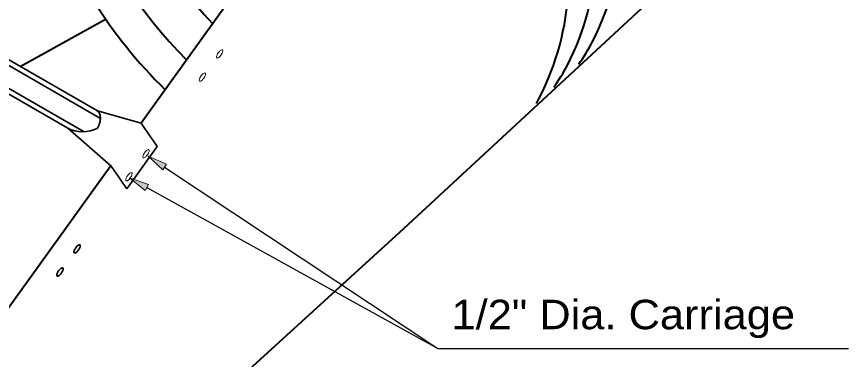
# Model space of a CAD drawing. Extents: x -319.1 to -283.7, y -451.4 to -429.4.
# Drawn here: x -296.817 to -293.068, y -445.746 to -444.199 of the extents above; entities that cross this region are included whole.
import ezdxf

# ---------------------------------------------------------------- set-up
doc = ezdxf.new("R2010")
doc.units = 0
doc.header["$LTSCALE"] = 0.047
doc.layers.add('63', color=7, linetype='Continuous', lineweight=13)

msp = doc.modelspace()

# ---------------------------------------------------------------- hatches: boundary and pattern name
at = {"layer": '63'}
for points in [[(-296.15783, -444.89), (-296.14142, -444.86517), (-296.22383, -444.82833), (-296.22383, -444.82833)], [(-296.15783, -444.89), (-296.14142, -444.86517), (-296.22383, -444.82833), (-296.22383, -444.82833)], [(-296.23675, -444.98275), (-296.22233, -444.95675), (-296.30742, -444.92658), (-296.30742, -444.92658)], [(-296.23675, -444.98275), (-296.22233, -444.95675), (-296.30742, -444.92658), (-296.30742, -444.92658)]]:
    msp.add_hatch(color=256, dxfattribs=at).paths.add_polyline_path(points)

# ---------------------------------------------------------------- linework, layer by layer
at = {"layer": '63', "lineweight": 40}
for p, q in [((-295.76675, -443.99792), (-296.25592, -444.68033)), ((-295.76675, -443.99792), (-296.25592, -444.68033)), ((-295.09075, -445.17342), (-293.88392, -444.05308)), ((-295.09075, -445.17342), (-293.88392, -444.05308)), ((-296.80008, -444.42417), (-296.4155, -444.21067)), ((-296.80008, -444.42417), (-296.4155, -444.21067)), ((-296.39292, -444.87142), (-296.88217, -445.55375)), ((-296.39292, -444.87142), (-296.88217, -445.55375)), ((-295.09075, -445.17342), (-298.68617, -448.44825)), ((-295.09075, -445.17342), (-298.68617, -448.44825))]:
    msp.add_line(p, q, dxfattribs=at)
at = {"layer": '63', "lineweight": 35}
for p, q in [((-296.45275, -444.62458), (-297.09308, -444.25492)), ((-296.45275, -444.62458), (-297.09308, -444.25492)), ((-296.43925, -444.65817), (-297.10892, -444.2715)), ((-296.43925, -444.65817), (-297.10892, -444.2715)), ((-296.513, -444.7185), (-297.172, -444.338)), ((-296.513, -444.7185), (-297.172, -444.338)), ((-296.58642, -444.70175), (-297.18775, -444.35467)), ((-296.58642, -444.70175), (-297.18775, -444.35467)), ((-296.25592, -444.68033), (-296.45275, -444.62458)), ((-296.25592, -444.68033), (-296.45275, -444.62458)), ((-296.39292, -444.87142), (-296.58642, -444.70175)), ((-296.39292, -444.87142), (-296.58642, -444.70175)), ((-296.1835, -444.78517), (-296.32058, -444.97625)), ((-296.1835, -444.78517), (-296.32058, -444.97625))]:
    msp.add_line(p, q, dxfattribs=at)
at = {"layer": '63', "lineweight": 25}
for p, q in [((-296.14967, -444.87758), (-294.91875, -445.69617)), ((-296.14967, -444.87758), (-294.91875, -445.69617)), ((-296.2295, -444.96975), (-294.91875, -445.69617)), ((-296.2295, -444.96975), (-294.91875, -445.69617)), ((-294.91875, -445.69617), (-293.0685, -445.69617)), ((-294.91875, -445.69617), (-293.0685, -445.69617))]:
    msp.add_line(p, q, dxfattribs=at)
at = {"layer": '63'}
msp.add_line((-294.91875, -445.69617), (-294.82967, -445.69617), dxfattribs=at)
msp.add_line((-294.91875, -445.69617), (-294.82967, -445.69617), dxfattribs=at)
msp.add_line((-294.91875, -445.69617), (-294.82967, -445.69617), dxfattribs=at)
msp.add_line((-294.91875, -445.69617), (-294.82967, -445.69617), dxfattribs=at)
for points in [[(-295.88775, -444.3515), (-295.88917, -444.34908), (-295.89183, -444.34867)], [(-295.88775, -444.3515), (-295.88917, -444.34908), (-295.89183, -444.34867)], [(-295.91617, -444.3835), (-295.91483, -444.38583), (-295.91208, -444.38642)], [(-295.91617, -444.3835), (-295.91483, -444.38583), (-295.91208, -444.38642)], [(-295.96508, -444.45567), (-295.9665, -444.45325), (-295.96917, -444.45283)], [(-295.96508, -444.45567), (-295.9665, -444.45325), (-295.96917, -444.45283)], [(-295.9935, -444.48767), (-295.99217, -444.49), (-295.98942, -444.49058)], [(-295.9935, -444.48767), (-295.99217, -444.49), (-295.98942, -444.49058)], [(-296.21908, -444.8015), (-296.22042, -444.79908), (-296.22317, -444.79858)], [(-296.21908, -444.8015), (-296.22042, -444.79908), (-296.22317, -444.79858)], [(-296.2475, -444.83342), (-296.24608, -444.83583), (-296.24333, -444.83633)], [(-296.2475, -444.83342), (-296.24608, -444.83583), (-296.24333, -444.83633)], [(-296.29642, -444.90567), (-296.29775, -444.90325), (-296.3005, -444.90283)], [(-296.29642, -444.90567), (-296.29775, -444.90325), (-296.3005, -444.90283)], [(-296.32483, -444.93767), (-296.32342, -444.94), (-296.32067, -444.9405)], [(-296.32483, -444.93767), (-296.32342, -444.94), (-296.32067, -444.9405)]]:
    msp.add_lwpolyline(points, dxfattribs=at)
for points in [[(-296.15783, -444.89), (-296.14142, -444.86517), (-296.22383, -444.82833), (-296.22383, -444.82833)], [(-296.15783, -444.89), (-296.14142, -444.86517), (-296.22383, -444.82833), (-296.22383, -444.82833)], [(-296.23675, -444.98275), (-296.22233, -444.95675), (-296.30742, -444.92658), (-296.30742, -444.92658)], [(-296.23675, -444.98275), (-296.22233, -444.95675), (-296.30742, -444.92658), (-296.30742, -444.92658)]]:
    msp.add_lwpolyline(points, close=True, dxfattribs=at)
at = {"layer": '63', "lineweight": 35}
for points in [[(-296.52975, -445.23092), (-296.53125, -445.22858), (-296.53392, -445.22808)], [(-296.52975, -445.23092), (-296.53125, -445.22858), (-296.53392, -445.22808)], [(-296.55817, -445.26292), (-296.55683, -445.26533), (-296.55417, -445.26575)], [(-296.55817, -445.26292), (-296.55683, -445.26533), (-296.55417, -445.26575)], [(-296.60717, -445.33508), (-296.60858, -445.33275), (-296.61125, -445.33225)], [(-296.60717, -445.33508), (-296.60858, -445.33275), (-296.61125, -445.33225)], [(-296.63558, -445.36708), (-296.63417, -445.3695), (-296.6315, -445.36992)], [(-296.63558, -445.36708), (-296.63417, -445.3695), (-296.6315, -445.36992)]]:
    msp.add_lwpolyline(points, dxfattribs=at)
at = {"layer": '63', "lineweight": 40}
for centre, radius, start, end in [((-294.30655, -442.72172), 2.21887, 177.28593, 222.84268), ((-294.30655, -442.72172), 2.21887, 177.28593, 222.84268), ((-294.47103, -442.8363), 2.21886, 177.85212, 224.60091), ((-294.47103, -442.8363), 2.21886, 177.85212, 224.60091), ((-295.29257, -443.7637), 1.20314, 332.78239, 357.18552), ((-295.29257, -443.7637), 1.20314, 332.78239, 357.18552), ((-295.40476, -443.86782), 1.20314, 332.78239, 357.18552), ((-295.40476, -443.86782), 1.20314, 332.78239, 357.18552), ((-295.53154, -444.01629), 1.20314, 332.78239, 357.18552), ((-295.53154, -444.01629), 1.20314, 332.78239, 357.18552), ((-294.59202, -442.94643), 2.21885, 212.03145, 225.49466), ((-294.59202, -442.94643), 2.21885, 212.03145, 225.49466), ((-294.90249, -443.96432), 0.76449, 324.03339, 332.78233), ((-294.90249, -443.96432), 0.76449, 324.03339, 332.78233), ((-295.01468, -444.06844), 0.76448, 324.02837, 332.78234), ((-295.01468, -444.06844), 0.76448, 324.02837, 332.78234), ((-295.14147, -444.21691), 0.76449, 330.77201, 332.78236), ((-295.14147, -444.21691), 0.76449, 330.77201, 332.78236)]:
    msp.add_arc(centre, radius, start, end, dxfattribs=at)
at = {"layer": '63'}
for centre, radius, start, end in [((-295.89915, -444.38178), 0.01711, 164.67144, 185.75846), ((-295.89915, -444.38178), 0.01711, 164.67144, 185.75846), ((-295.88168, -444.38656), 0.03522, 153.45893, 164.67124), ((-295.88168, -444.38656), 0.03522, 153.45893, 164.67124), ((-295.85703, -444.39888), 0.06278, 145.06639, 153.45876), ((-295.85703, -444.39888), 0.06278, 145.06639, 153.45876), ((-295.85703, -444.39888), 0.06278, 136.67415, 145.06652), ((-295.85703, -444.39888), 0.06278, 136.67415, 145.06652), ((-295.92683, -444.35503), 0.03522, 305.46168, 316.67399), ((-295.92683, -444.35503), 0.03522, 305.46168, 316.67399), ((-295.87708, -444.37997), 0.03522, 125.46168, 136.67399), ((-295.87708, -444.37997), 0.03522, 125.46168, 136.67399), ((-295.94688, -444.33612), 0.06278, 316.67396, 325.06633), ((-295.94688, -444.33612), 0.06278, 316.67396, 325.06633), ((-295.88758, -444.36522), 0.01711, 104.37495, 125.46197), ((-295.88758, -444.36522), 0.01711, 104.37495, 125.46197), ((-295.94688, -444.33612), 0.06278, 325.06673, 333.4591), ((-295.94688, -444.33612), 0.06278, 325.06673, 333.4591), ((-295.92223, -444.34843), 0.03522, 333.45881, 344.67112), ((-295.92223, -444.34843), 0.03522, 333.45881, 344.67112), ((-295.90476, -444.35322), 0.01711, 344.67111, 5.75812), ((-295.90476, -444.35322), 0.01711, 344.67111, 5.75812), ((-295.91633, -444.36978), 0.01711, 284.37495, 305.46197), ((-295.91633, -444.36978), 0.01711, 284.37495, 305.46197), ((-295.95442, -444.48415), 0.03522, 125.46189, 136.67421), ((-295.95442, -444.48415), 0.03522, 125.46189, 136.67421), ((-295.96493, -444.4694), 0.01711, 104.37462, 125.46164), ((-295.96493, -444.4694), 0.01711, 104.37462, 125.46164), ((-295.98211, -444.4574), 0.01711, 344.67111, 5.75812), ((-295.98211, -444.4574), 0.01711, 344.67111, 5.75812), ((-295.97649, -444.48596), 0.01711, 164.67111, 185.75813), ((-295.97649, -444.48596), 0.01711, 164.67111, 185.75813), ((-295.95903, -444.49074), 0.03522, 153.45912, 164.67143), ((-295.95903, -444.49074), 0.03522, 153.45912, 164.67143), ((-295.93437, -444.50306), 0.06278, 145.06639, 153.45876), ((-295.93437, -444.50306), 0.06278, 145.06639, 153.45876), ((-295.99367, -444.47396), 0.01711, 284.37462, 305.46164), ((-295.99367, -444.47396), 0.01711, 284.37462, 305.46164), ((-295.93437, -444.50306), 0.06278, 136.67412, 145.06649), ((-295.93437, -444.50306), 0.06278, 136.67412, 145.06649), ((-296.00418, -444.45921), 0.03522, 305.46189, 316.67421), ((-296.00418, -444.45921), 0.03522, 305.46189, 316.67421), ((-296.02422, -444.4403), 0.06278, 316.67412, 325.06649), ((-296.02422, -444.4403), 0.06278, 316.67412, 325.06649), ((-296.02422, -444.4403), 0.06278, 325.06639, 333.45876), ((-296.02422, -444.4403), 0.06278, 325.06639, 333.45876), ((-295.99957, -444.45261), 0.03522, 333.45912, 344.67143), ((-295.99957, -444.45261), 0.03522, 333.45912, 344.67143), ((-296.23045, -444.83173), 0.01711, 164.67111, 185.75813), ((-296.23045, -444.83173), 0.01711, 164.67111, 185.75813), ((-296.21299, -444.83652), 0.03522, 153.45912, 164.67143), ((-296.21299, -444.83652), 0.03522, 153.45912, 164.67143), ((-296.18833, -444.84883), 0.06278, 145.06639, 153.45876), ((-296.18833, -444.84883), 0.06278, 145.06639, 153.45876), ((-296.18833, -444.84883), 0.06278, 136.67412, 145.06649), ((-296.18833, -444.84883), 0.06278, 136.67412, 145.06649), ((-296.25814, -444.80498), 0.03522, 305.46189, 316.67421), ((-296.25814, -444.80498), 0.03522, 305.46189, 316.67421), ((-296.20838, -444.82992), 0.03522, 125.46189, 136.67421), ((-296.20838, -444.82992), 0.03522, 125.46189, 136.67421), ((-296.27818, -444.78607), 0.06278, 316.67396, 325.06633), ((-296.27818, -444.78607), 0.06278, 316.67396, 325.06633), ((-296.21889, -444.81517), 0.01711, 104.37462, 125.46164), ((-296.21889, -444.81517), 0.01711, 104.37462, 125.46164), ((-296.27818, -444.78607), 0.06278, 325.06651, 333.45888), ((-296.27818, -444.78607), 0.06278, 325.06651, 333.45888), ((-296.25353, -444.79838), 0.03522, 333.45912, 344.67143), ((-296.25353, -444.79838), 0.03522, 333.45912, 344.67143), ((-296.23607, -444.80317), 0.01711, 344.67111, 5.75812), ((-296.23607, -444.80317), 0.01711, 344.67111, 5.75812), ((-296.24763, -444.81973), 0.01711, 284.37462, 305.46164), ((-296.24763, -444.81973), 0.01711, 284.37462, 305.46164), ((-296.28572, -444.9341), 0.03522, 125.46168, 136.67399), ((-296.28572, -444.9341), 0.03522, 125.46168, 136.67399), ((-296.29623, -444.91935), 0.01711, 104.37462, 125.46164), ((-296.29623, -444.91935), 0.01711, 104.37462, 125.46164), ((-296.31341, -444.90735), 0.01711, 344.67146, 5.75848), ((-296.31341, -444.90735), 0.01711, 344.67146, 5.75848), ((-296.30779, -444.93591), 0.01711, 164.67111, 185.75813), ((-296.30779, -444.93591), 0.01711, 164.67111, 185.75813), ((-296.29033, -444.9407), 0.03522, 153.45881, 164.67113), ((-296.29033, -444.9407), 0.03522, 153.45881, 164.67113), ((-296.26568, -444.95301), 0.06278, 145.06673, 153.4591), ((-296.26568, -444.95301), 0.06278, 145.06673, 153.4591), ((-296.32497, -444.92391), 0.01711, 284.37462, 305.46164), ((-296.32497, -444.92391), 0.01711, 284.37462, 305.46164), ((-296.26568, -444.95301), 0.06278, 136.67396, 145.06633), ((-296.26568, -444.95301), 0.06278, 136.67396, 145.06633), ((-296.33548, -444.90916), 0.03522, 305.46193, 316.67424), ((-296.33548, -444.90916), 0.03522, 305.46193, 316.67424), ((-296.35553, -444.89025), 0.06278, 316.67415, 325.06652), ((-296.35553, -444.89025), 0.06278, 316.67415, 325.06652), ((-296.35553, -444.89025), 0.06278, 325.06639, 333.45876), ((-296.35553, -444.89025), 0.06278, 325.06639, 333.45876), ((-296.33087, -444.90256), 0.03522, 333.45881, 344.67112), ((-296.33087, -444.90256), 0.03522, 333.45881, 344.67112)]:
    msp.add_arc(centre, radius, start, end, dxfattribs=at)
at = {"layer": '63', "lineweight": 35}
for centre, radius, start, end in [((-296.46495, -444.64583), 0.02344, 59.99912, 61.4606), ((-296.46495, -444.64583), 0.02344, 59.99912, 61.4606), ((-296.46495, -444.64583), 0.02344, 24.76239, 59.99995), ((-296.46495, -444.64583), 0.02344, 24.76239, 59.99995), ((-296.48742, -444.65619), 0.04818, 0.38586, 24.76225), ((-296.48742, -444.65619), 0.04818, 0.38586, 24.76225), ((-296.5496, -444.64589), 0.11188, 330.00009, 343.65171), ((-296.5496, -444.64589), 0.11188, 330.00009, 343.65171), ((-296.51387, -444.65637), 0.07463, 343.65171, 0.38596), ((-296.51387, -444.65637), 0.07463, 343.65171, 0.38596), ((-298.04454, -445.99355), 2.2189, 32.99669, 36.28685), ((-298.04454, -445.99355), 2.2189, 32.99669, 36.28685), ((-296.51956, -444.57715), 0.14147, 241.80185, 298.19815), ((-296.51956, -444.57715), 0.14147, 241.80185, 298.19815), ((-298.18152, -446.18462), 2.2189, 32.99669, 36.28684), ((-298.18152, -446.18462), 2.2189, 32.99669, 36.28684), ((-296.4991, -445.27832), 0.06278, 145.06651, 153.45888), ((-296.4991, -445.27832), 0.06278, 145.06651, 153.45888), ((-296.4991, -445.27832), 0.06278, 136.67415, 145.06652), ((-296.4991, -445.27832), 0.06278, 136.67415, 145.06652), ((-296.51914, -445.25941), 0.03522, 125.46168, 136.67399), ((-296.51914, -445.25941), 0.03522, 125.46168, 136.67399), ((-296.52965, -445.24466), 0.01711, 104.37495, 125.46197), ((-296.52965, -445.24466), 0.01711, 104.37495, 125.46197), ((-296.58895, -445.21556), 0.06278, 325.0666, 333.45897), ((-296.58895, -445.21556), 0.06278, 325.0666, 333.45897), ((-296.5643, -445.22787), 0.03522, 333.45893, 344.67124), ((-296.5643, -445.22787), 0.03522, 333.45893, 344.67124), ((-296.54683, -445.23266), 0.01711, 344.67107, 5.75809), ((-296.54683, -445.23266), 0.01711, 344.67107, 5.75809), ((-296.54122, -445.26122), 0.01711, 164.67146, 185.75848), ((-296.54122, -445.26122), 0.01711, 164.67146, 185.75848), ((-296.52375, -445.26601), 0.03522, 153.45881, 164.67113), ((-296.52375, -445.26601), 0.03522, 153.45881, 164.67113), ((-296.5584, -445.24922), 0.01711, 284.37495, 305.46197), ((-296.5584, -445.24922), 0.01711, 284.37495, 305.46197), ((-296.5689, -445.23447), 0.03522, 305.46168, 316.67399), ((-296.5689, -445.23447), 0.03522, 305.46168, 316.67399), ((-296.58895, -445.21556), 0.06278, 316.67396, 325.06633), ((-296.58895, -445.21556), 0.06278, 316.67396, 325.06633), ((-296.60109, -445.37019), 0.03522, 153.45924, 164.67155), ((-296.60109, -445.37019), 0.03522, 153.45924, 164.67155), ((-296.57644, -445.3825), 0.06278, 145.06639, 153.45876), ((-296.57644, -445.3825), 0.06278, 145.06639, 153.45876), ((-296.57644, -445.3825), 0.06278, 136.67396, 145.06633), ((-296.57644, -445.3825), 0.06278, 136.67396, 145.06633), ((-296.59649, -445.36359), 0.03522, 125.46189, 136.67421), ((-296.59649, -445.36359), 0.03522, 125.46189, 136.67421), ((-296.66629, -445.31974), 0.06278, 316.67396, 325.06633), ((-296.66629, -445.31974), 0.06278, 316.67396, 325.06633), ((-296.60699, -445.34884), 0.01711, 104.37495, 125.46197), ((-296.60699, -445.34884), 0.01711, 104.37495, 125.46197), ((-296.66629, -445.31974), 0.06278, 325.06651, 333.45888), ((-296.66629, -445.31974), 0.06278, 325.06651, 333.45888), ((-296.64164, -445.33205), 0.03522, 333.45912, 344.67143), ((-296.64164, -445.33205), 0.03522, 333.45912, 344.67143), ((-296.62417, -445.33684), 0.01711, 344.67111, 5.75812), ((-296.62417, -445.33684), 0.01711, 344.67111, 5.75812), ((-296.61856, -445.3654), 0.01711, 164.67108, 185.75809), ((-296.61856, -445.3654), 0.01711, 164.67108, 185.75809), ((-296.63574, -445.3534), 0.01711, 284.37462, 305.46164), ((-296.63574, -445.3534), 0.01711, 284.37462, 305.46164), ((-296.64624, -445.33865), 0.03522, 305.46189, 316.67421), ((-296.64624, -445.33865), 0.03522, 305.46189, 316.67421)]:
    msp.add_arc(centre, radius, start, end, dxfattribs=at)

# ---------------------------------------------------------------- texts
at = {"layer": '63', "width": 1.1}
msp.add_text('1/2" Dia. Carriage', height=0.133, dxfattribs=at).set_placement((-294.857, -445.60942))
msp.add_text('1/2" Dia. Carriage', height=0.133, dxfattribs=at).set_placement((-294.857, -445.60942))

doc.saveas('drawing.dxf')
